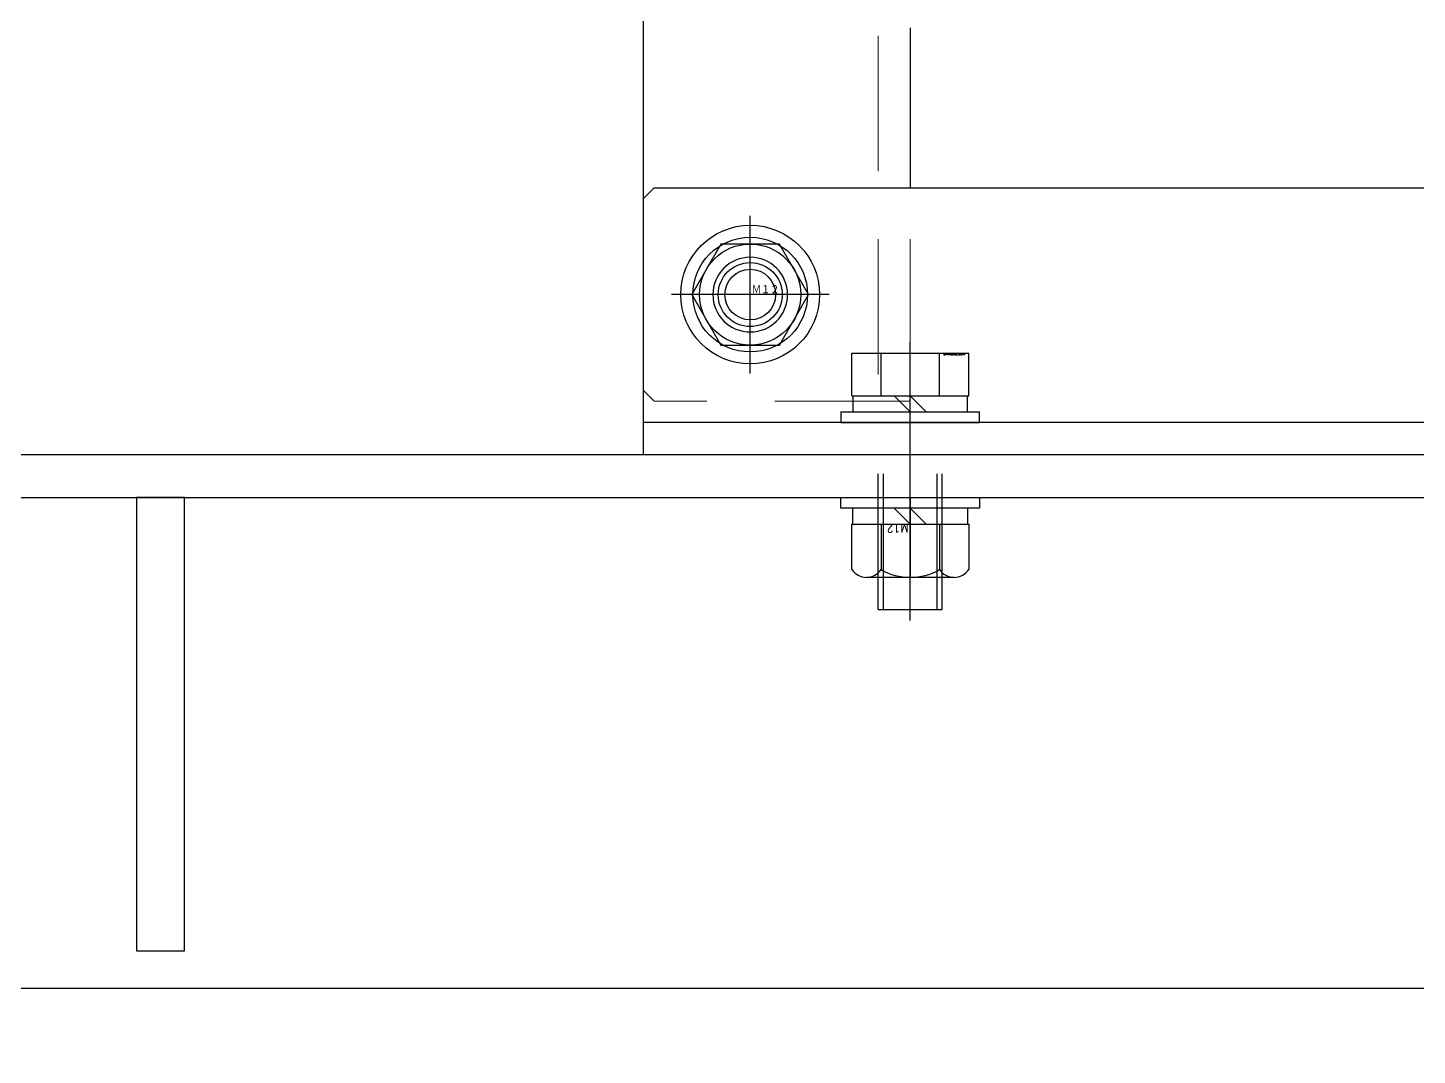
# Model space of a CAD drawing. Header units: millimetres. Extents: x -8731 to 85711, y -14522 to 31379.
# Drawn here: x 5675.2 to 5935.6, y 21328.4 to 21520.9 of the extents above; entities that cross this region are included whole.
import ezdxf
from ezdxf import colors
from ezdxf.entities.mleader import LeaderData, LeaderLine
from ezdxf.math import Vec2, Vec3

# ---------------------------------------------------------------- set-up
doc = ezdxf.new("R2010")
doc.units = ezdxf.units.MM
doc.header["$LTSCALE"] = 4
doc.linetypes.add('CENTER2', pattern=[28.575, 19.05, -3.175, 3.175, -3.175])
doc.linetypes.add('HIDDEN', pattern=[9.525, 6.35, -3.175])
for name, color, linetype, lineweight in [('04_HIDDEN', 2, 'HIDDEN', 13), ('05_CENTER', 4, 'CENTER2', 13), ('08_DIM', 3, 'Continuous', 13)]:
    doc.layers.add(name, color=color, linetype=linetype, lineweight=lineweight)
doc.layers.add('10_DRAFT', color=8, linetype='Continuous', lineweight=0, plot=False)
doc.styles.add('KANJI0', font='txt.shx', dxfattribs={"width": 0.9, "height": 30, "bigfont": 'bigfont'})
doc.styles.add('KSS_TXT', font='txt.shx', dxfattribs={"bigfont": 'extfont2.shx'})
doc.styles.add('KSS_TXT_L', font='txt.shx', dxfattribs={"height": 9, "bigfont": 'extfont2.shx'})
doc.styles.get("Standard").update_dxf_attribs({"font": 'txt.shx', "bigfont": 'extfont2.shx'})

# ---------------------------------------------------------------- blocks, each defined once
blk = doc.blocks.new('A$C5B1B55C2_1_1')
at = {"color": 0}
blk.add_lwpolyline([(-23, -30), (25, -30), (25, 610), (-23, 610), (-25, 608), (-25, -28)], close=True, dxfattribs=at)
blk.add_circle((-5, 590), 7, dxfattribs=at)
at = {"layer": '04_HIDDEN'}
blk.add_line((19, -30), (19, 610), dxfattribs=at)
at = {"layer": '05_CENTER'}
for p, q in [((-5, 578.81), (-5, 601.19)), ((6.19, 590), (-16.19, 590))]:
    blk.add_line(p, q, dxfattribs=at)
blk = doc.blocks.new('A$C78F27DA7_1_1')
at = {"color": 0}
blk.add_line((-50, 6), (270, 6), dxfattribs=at)
blk.add_lwpolyline([(-50, 0), (270, 0), (270, 48), (268, 50), (-48, 50), (-50, 48)], close=True, dxfattribs=at)
blk.add_circle((250, 30), 7, dxfattribs=at)
at = {"layer": '05_CENTER'}
for p, q in [((250, 18.81), (250, 41.19)), ((238.81, 30), (261.19, 30)), ((220, -5.61), (220, 11.49))]:
    blk.add_line(p, q, dxfattribs=at)
blk = doc.blocks.new('12b_1_1_1')
at = {"color": 0, "linetype": 'CENTER2'}
for p, q in [((0, -14.77), (0, 14.77)), ((14.77, 0), (-14.77, 0))]:
    blk.add_line(p, q, dxfattribs=at)
at = {"color": 0}
for p, q in [((-5.48, 9.48), (-10.95, 0)), ((5.48, 9.48), (-5.48, 9.48)), ((10.95, 0), (5.48, 9.48)), ((-10.95, 0), (-5.48, -9.48)), ((5.48, -9.48), (10.95, 0)), ((-5.48, -9.48), (5.48, -9.48))]:
    blk.add_line(p, q, dxfattribs=at)
for radius in [13, 10.75, 9.48, 6, 4.75]:
    blk.add_circle((0, 0), radius, dxfattribs=at)
at = {"layer": '10_DRAFT', "linetype": 'CENTER2', "style": 'KANJI0', "width": 0.82}
blk.add_text('Ｍ１２', height=1.5, dxfattribs=at).set_placement((0.31, 0.09))
blk = doc.blocks.new('M12Nza_1_1_1')
at = {"color": 0}
for p, q in [((-10.95, 5), (-10.95, 13.53)), ((-8.21, 15), (8.21, 15)), ((-5.47, 5), (-5.47, 13.53)), ((5.48, 5), (5.48, 13.53)), ((10.95, 13.53), (10.95, 5)), ((10.95, 5), (-10.95, 5)), ((-10.75, 2), (-10.75, 5)), ((0, 2), (-3, 5)), ((0, 5), (3, 2)), ((10.75, 5), (10.75, 2))]:
    blk.add_line(p, q, dxfattribs=at)
at = {"color": 0, "linetype": 'CENTER2'}
blk.add_line((0, 0), (0, 15), dxfattribs=at)
at = {"color": 0}
blk.add_lwpolyline([(-13, 2), (13, 2), (13, 0), (-13, 0)], close=True, dxfattribs=at)
for centre, radius, start, end in [((-8.21, 11.71), 3.29, 33.626, 146.374), ((0, 4.05), 10.95, 60, 120), ((8.21, 11.71), 3.29, 33.626, 146.374)]:
    blk.add_arc(centre, radius, start, end, dxfattribs=at)
at = {"layer": '10_DRAFT', "style": 'KSS_TXT'}
blk.add_text('M12', height=1.5, dxfattribs=at).set_placement((0.31, 5.09))
blk = doc.blocks.new('A$C15646C67_1_1_1')
at = {"color": 0, "linetype": 'CENTER2'}
blk.add_line((0, -37.07), (0, 15.08), dxfattribs=at)
at = {"color": 0}
for p, q in [((-10.97, 13), (10.97, 13)), ((-10.97, 5), (-10.97, 13)), ((-5.48, 5), (-5.48, 13)), ((5.48, 5), (5.48, 13)), ((10.97, 5), (10.97, 13)), ((-10.97, 5), (10.97, 5)), ((-10.75, 5), (-10.75, 2)), ((0, 2), (-3, 5)), ((0, 5), (3, 2)), ((10.75, 2), (10.75, 5)), ((-13, 2), (13, 2)), ((-13, 2), (-13, 0)), ((-13, 0), (13, 0)), ((13, 0), (13, 2))]:
    blk.add_line(p, q, dxfattribs=at)
at = {"color": 0, "linetype": 'HIDDEN'}
for p, q in [((-6, -35), (-6, 0)), ((-5.05, -35), (-5.05, 0)), ((5.05, -35), (5.05, 0)), ((6, -35), (6, 0)), ((-6, -35), (6, -35))]:
    blk.add_line(p, q, dxfattribs=at)
at = {"layer": '10_DRAFT', "style": 'KSS_TXT_L'}
blk.add_text('BT-M12x40L,SW,PW', height=0.3, dxfattribs=at).set_placement((6.26, 12.66))
blk = doc.blocks.new('A$C2C616A1E_1_1')
for p, q in [((50, 602), (50, 48)), ((0, 570), (0, 600))]:
    blk.add_line(p, q)
at = {"rotation": 180}
for name, p in [('A$C15646C67_1_1_1', (0, 644)), ('12b_1_1_1', (30, 620))]:
    blk.add_blockref(name, p, dxfattribs=at)
blk.add_blockref('M12Nza_1_1_1', (0, 658))
at = {"xscale": -1, "rotation": 180}
blk.add_blockref('A$C78F27DA7_1_1', (-220, 650), dxfattribs=at)
at = {"layer": '04_HIDDEN', "xscale": -1}
blk.add_blockref('A$C5B1B55C2_1_1', (25, 30), dxfattribs=at)
blk = doc.blocks.new('_Open30')
at = {"color": 0, "linetype": 'ByBlock', "lineweight": -2}
for p, q in [((-1, 0.2679), (0, 0)), ((0, 0), (-1, -0.2679)), ((0, 0), (-1, 0))]:
    blk.add_line(p, q, dxfattribs=at)
blk = doc.blocks.new('A$C2B5B3F11_1_1_1')
at = {"color": 0}
blk.add_line((50, -858), (2550, -858), dxfattribs=at)
for points in [[(50, -950), (2550, -950), (2550, -850), (50, -850)], [(505, -943), (514, -943), (514, -858), (505, -858)]]:
    blk.add_lwpolyline(points, close=True, dxfattribs=at)
at = {"layer": '05_CENTER'}
blk.add_line((650, -842.95), (650, -865.04), dxfattribs=at)

msp = doc.modelspace()

# ---------------------------------------------------------------- block references
msp.add_blockref('A$C2B5B3F11_1_1_1', (5190.6226, 22290.939))
at = {"rotation": 180}
msp.add_blockref('A$C2C616A1E_1_1', (5840.62262, 22090.939), dxfattribs=at)

# ---------------------------------------------------------------- leaders
at = {"layer": '08_DIM', "color": 4}
ml = msp.add_multileader_mtext('Standard', dxfattribs=at)
ml.set_content('濾布(市販品)\\P長さ：5440mm､幅：1900mm -1個', color=4)
ml.set_leader_properties()
ml.set_arrow_properties(name='OPEN30')
ml.build(insert=Vec2(0, 0))
ml.multileader.update_dxf_attribs({"text_left_attachment_type": 6, "text_right_attachment_type": 6, "dogleg_length": 0.36, "arrow_head_size": 37.5, "scale": 15})
ctx = ml.context
ctx.base_point, ctx.scale, ctx.char_height, ctx.arrow_head_size, ctx.landing_gap_size, ctx.plane_origin = Vec3(5528.91221, 21042.68485), 15, 45, 37.5, 30, Vec3(5349.82298, 16016.66787)
ctx.left_attachment, ctx.right_attachment, ctx.text_align_type = 6, 6, 2
notes = []
notes.append((ctx, [(0, (1, 1, 0), (6555.81221, 21042.68485), (-1, 0), 5.4, [(0, [(6742.34249, 21600.939)], 0, [])])]))
ctx.mtext.insert, ctx.mtext.alignment, ctx.mtext.flow_direction = Vec3(6520.41221, 21096.68485), 3, 5
for ctx, leaders in notes:
    for number, flags, end, landing, length, lines in leaders:
        leader = LeaderData()
        leader.index, (leader.has_last_leader_line, leader.has_dogleg_vector, leader.attachment_direction) = number, flags
        leader.last_leader_point, leader.dogleg_vector, leader.dogleg_length = Vec3(end), Vec3(landing), length
        for number, points, colour, breaks in lines:
            line = LeaderLine()
            line.index, line.vertices, line.color, line.breaks = number, Vec3.list(points), colors.encode_raw_color(colour), breaks
            leader.lines.append(line)
        ctx.leaders.append(leader)

doc.saveas('drawing.dxf')
